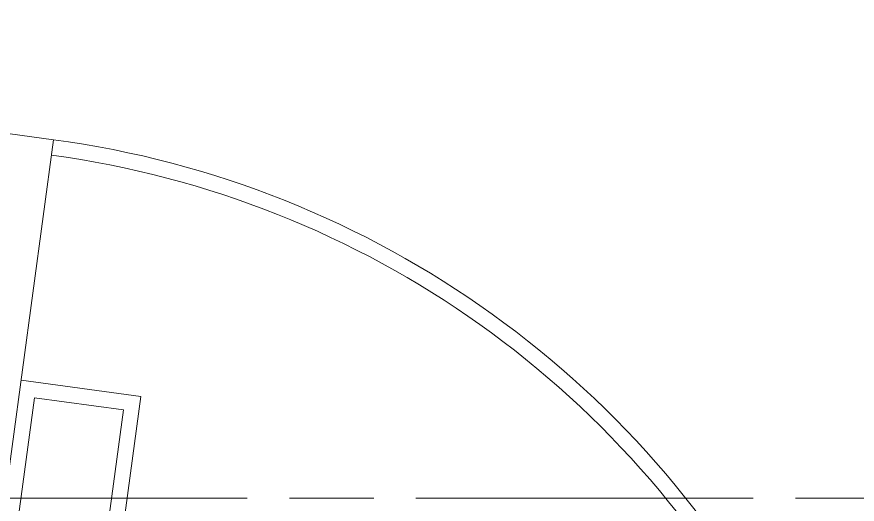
# Model space of a CAD drawing. Header units: millimetres. Extents: x -280308 to 6402717, y -14 to 2073074.
# Drawn here: x -42072 to -36692, y 270103 to 273225 of the extents above; entities that cross this region are included whole.
import ezdxf
from ezdxf.enums import TextEntityAlignment as Align

# ---------------------------------------------------------------- set-up
doc = ezdxf.new("R2010")
doc.units = ezdxf.units.MM
doc.linetypes.add('ACAD_ISO08W100', pattern=[36, 24, -3, 6, -3])
doc.layers.get('0').update_dxf_attribs({"lineweight": 0})
doc.layers.add('A-ANNOTATION', color=144, linetype='Continuous', lineweight=0)
doc.layers.add('A-TEXT', color=254, linetype='Continuous')
doc.styles.get("Standard").update_dxf_attribs({"font": 'arial.ttf'})

# ---------------------------------------------------------------- blocks, each defined once
blk = doc.blocks.new('*U539')
at = {"layer": 'A-ANNOTATION', "linetype": 'ACAD_ISO08W100', "ltscale": 0.25}
blk.add_lwpolyline([(0, -7.641), (0, -228.348)], dxfattribs=at)
at = {"layer": 'A-TEXT'}
blk.add_attdef('N', text='', height=0.9, dxfattribs=at).set_placement((0, 2.75), align=Align.MIDDLE_CENTER)
blk = doc.blocks.new('A$Cf37525da')
at = {"color": 124, "xscale": -360.0000000000001, "yscale": 360.0000000000001, "zscale": 360.0000000000001, "rotation": 270}
blk.add_blockref('*U539', (4643.8, -5900), dxfattribs=at)
blk = doc.blocks.new('A$C834590f0')
at = {"ltscale": 0.25}
for p, q in [((-66147.8, -4562.2), (-70948.5, -3917.7)), ((-67820.1, -16942), (-66147.8, -4562.2))]:
    blk.add_line(p, q, dxfattribs=at)
blk.add_lwpolyline([(-66354.7, -6103.5), (-65587.9, -6207.1), (-66806, -15223.8), (-67574, -15120)], dxfattribs=at)
blk.add_lwpolyline([(-66270.3, -6215.9), (-65700.4, -6292.8), (-66891.7, -15111.3), (-67461.5, -15034.3)], close=True, dxfattribs=at)
for radius, start, end in [(9333.2, 17.25791, 82.30625), (6246.1, 26.31463, 82.30676), (6146.1, 26.77659, 82.30676)]:
    blk.add_arc((-66983.9, -10752.1), radius, start, end, dxfattribs=at)
blk = doc.blocks.new('A$C869c044f')
at = {"ltscale": 0.25}
blk.add_blockref('A$C834590f0', (74817.2, -14499.5), dxfattribs=at)
blk = doc.blocks.new('bb')
at = {"ltscale": 0.25}
blk.add_blockref('A$Cf37525da', (22310.4, 276041.5), dxfattribs=at)
blk.add_blockref('A$C869c044f', (-50506.8, 291499.2), dxfattribs=at)

msp = doc.modelspace()

# ---------------------------------------------------------------- block references
msp.add_blockref('bb', (0, 0))

doc.saveas('drawing.dxf')
